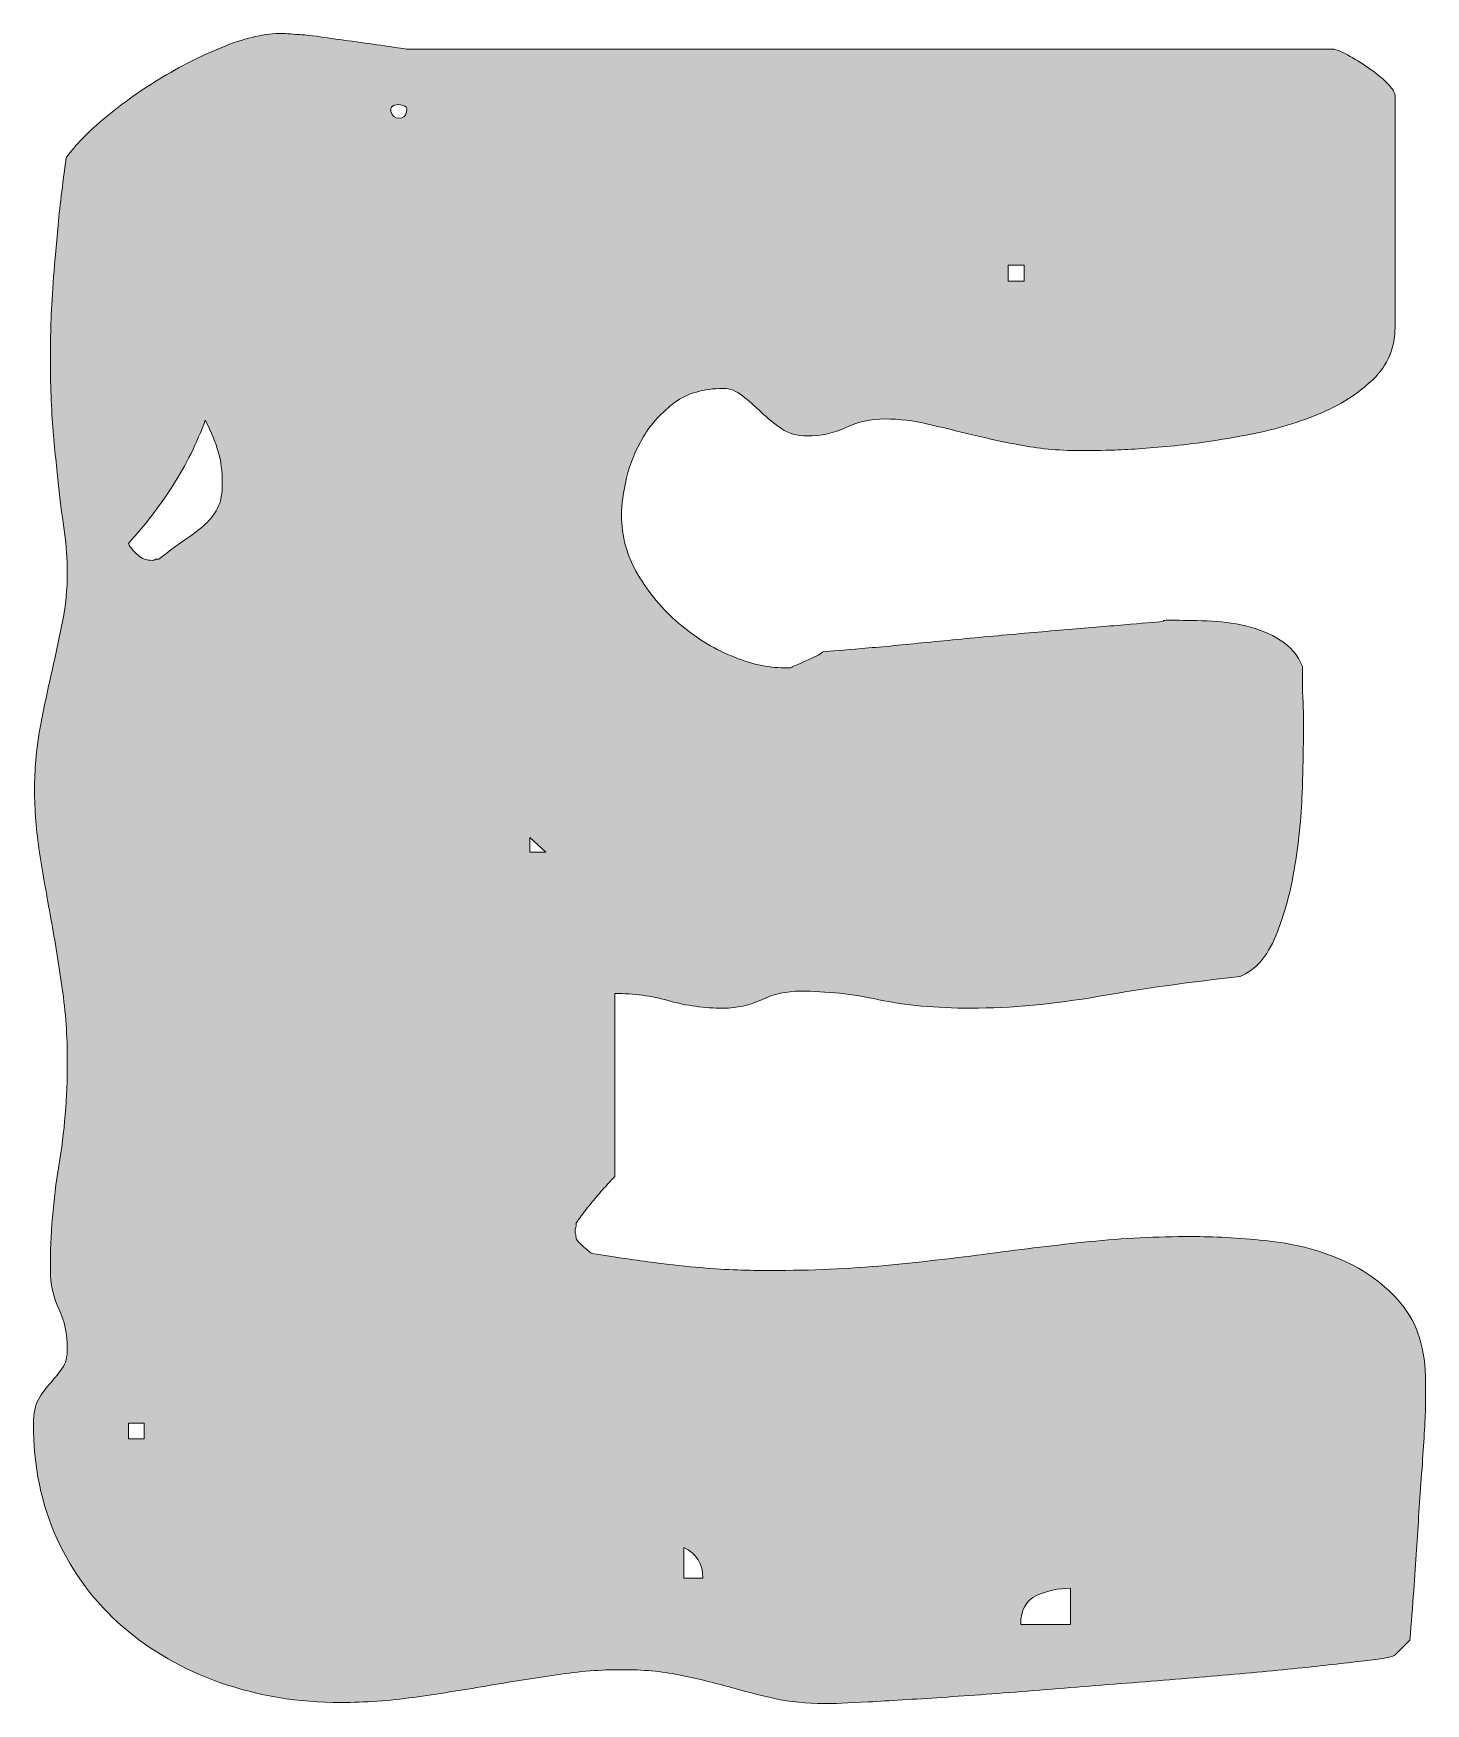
# Model space of a CAD drawing. Header units: inches. Extents: x 148 to 931, y -899 to -182.
# Drawn here: x 806.2 to 864.6, y -483.8 to -413.7 of the extents above; entities that cross this region are included whole.
import ezdxf

# ---------------------------------------------------------------- set-up
doc = ezdxf.new("R2010")
doc.units = ezdxf.units.IN
doc.header["$MEASUREMENT"] = 0
doc.layers.add('Layer 1', color=7, linetype='Continuous')

# ---------------------------------------------------------------- blocks, each defined once
blk = doc.blocks.new('block 4')
at = {"layer": 'Layer 1', "true_color": 0xffc000}
h = blk.add_hatch(color=40, dxfattribs=at)
h.dxf.hatch_style = 2
edge = h.paths.add_edge_path()
edge.add_spline(control_points=[(807.613, -418.939), (807.992, -418.402), (808.545, -417.832), (809.273, -417.231), (810, -416.63), (810.799, -416.069), (811.669, -415.547), (812.539, -415.025), (813.415, -414.59), (814.302, -414.242), (815.187, -413.895), (815.978, -413.721), (816.674, -413.721), (816.737, -413.721), (816.856, -413.728), (817.03, -413.744), (817.202, -413.76), (817.306, -413.768), (817.339, -413.768), (817.528, -413.768), (817.836, -413.8), (818.263, -413.863), (818.69, -413.926), (819.142, -413.989), (819.615, -414.053), (820.089, -414.117), (820.54, -414.18), (820.967, -414.242), (821.394, -414.306), (821.703, -414.354), (821.892, -414.385), (821.892, -414.385), (860.747, -414.385), (860.747, -414.385), (860.873, -414.385), (861.078, -414.464), (861.364, -414.622), (861.648, -414.781), (861.941, -414.962), (862.24, -415.167), (862.542, -415.374), (862.802, -415.587), (863.024, -415.808), (863.244, -416.029), (863.356, -416.204), (863.356, -416.33), (863.356, -416.33), (863.356, -426.055), (863.356, -426.055), (863.356, -426.909), (863.048, -427.637), (862.431, -428.237), (861.813, -428.838), (861.038, -429.328), (860.106, -429.708), (859.173, -430.088), (858.153, -430.381), (857.046, -430.585), (855.939, -430.792), (854.904, -430.942), (853.939, -431.037), (852.973, -431.131), (852.152, -431.187), (851.471, -431.203), (850.791, -431.218), (850.405, -431.226), (850.309, -431.226), (849.36, -431.226), (848.507, -431.155), (847.748, -431.013), (846.988, -430.871), (846.284, -430.721), (845.636, -430.562), (844.989, -430.404), (844.364, -430.254), (843.763, -430.111), (843.162, -429.969), (842.56, -429.897), (841.959, -429.897), (841.358, -429.897), (840.812, -430.016), (840.323, -430.254), (839.832, -430.491), (839.287, -430.61), (838.687, -430.61), (838.276, -430.61), (837.919, -430.507), (837.619, -430.301), (837.318, -430.096), (837.034, -429.866), (836.765, -429.613), (836.497, -429.36), (836.235, -429.131), (835.982, -428.925), (835.728, -428.72), (835.46, -428.617), (835.176, -428.617), (834.352, -428.617), (833.674, -428.815), (833.136, -429.21), (832.597, -429.606), (832.163, -430.08), (831.831, -430.633), (831.499, -431.187), (831.263, -431.764), (831.12, -432.365), (830.977, -432.966), (830.906, -433.487), (830.906, -433.93), (830.906, -434.816), (831.135, -435.646), (831.593, -436.421), (832.051, -437.196), (832.622, -437.877), (833.302, -438.461), (833.982, -439.047), (834.717, -439.505), (835.508, -439.836), (836.298, -440.169), (837.041, -440.335), (837.738, -440.335), (837.8, -440.335), (837.873, -440.335), (837.952, -440.335), (838.029, -440.335), (838.069, -440.319), (838.069, -440.288), (838.165, -440.257), (838.386, -440.161), (838.734, -440.003), (839.082, -439.845), (839.287, -439.735), (839.35, -439.671), (839.698, -439.639), (840.244, -439.592), (840.988, -439.528), (841.73, -439.465), (842.576, -439.386), (843.525, -439.291), (844.474, -439.197), (845.462, -439.101), (846.491, -439.006), (847.517, -438.912), (848.507, -438.825), (849.456, -438.745), (850.405, -438.667), (851.251, -438.596), (851.993, -438.532), (852.737, -438.469), (853.281, -438.422), (853.631, -438.39), (853.631, -438.359), (853.669, -438.342), (853.75, -438.342), (853.827, -438.342), (853.898, -438.342), (853.962, -438.342), (854.404, -438.342), (854.904, -438.35), (855.456, -438.366), (856.009, -438.382), (856.555, -438.453), (857.094, -438.579), (857.632, -438.707), (858.114, -438.904), (858.541, -439.172), (858.968, -439.442), (859.276, -439.813), (859.466, -440.288), (859.466, -440.382), (859.466, -440.556), (859.466, -440.809), (859.466, -441.063), (859.473, -441.331), (859.49, -441.615), (859.505, -441.9), (859.512, -442.161), (859.512, -442.398), (859.512, -442.636), (859.512, -442.802), (859.512, -442.897), (859.512, -443.498), (859.497, -444.328), (859.466, -445.387), (859.433, -446.447), (859.331, -447.522), (859.157, -448.614), (858.984, -449.705), (858.713, -450.693), (858.351, -451.579), (857.986, -452.464), (857.489, -453.034), (856.857, -453.286), (854.831, -453.508), (852.863, -453.785), (850.949, -454.116), (849.036, -454.449), (847.241, -454.615), (845.566, -454.615), (844.078, -454.615), (842.79, -454.496), (841.699, -454.259), (840.607, -454.021), (839.509, -453.903), (838.401, -453.903), (837.833, -453.903), (837.294, -454.021), (836.789, -454.259), (836.283, -454.496), (835.746, -454.615), (835.176, -454.615), (834.385, -454.615), (833.626, -454.512), (832.899, -454.307), (832.17, -454.101), (831.413, -453.998), (830.622, -453.998), (830.622, -453.998), (830.622, -461.684), (830.622, -461.684), (830.558, -461.747), (830.448, -461.865), (830.29, -462.039), (830.131, -462.213), (829.964, -462.403), (829.792, -462.608), (829.618, -462.814), (829.46, -463.011), (829.317, -463.201), (829.175, -463.391), (829.072, -463.533), (829.008, -463.628), (829.008, -463.628), (829.008, -463.771), (829.008, -463.771), (828.977, -463.803), (828.962, -463.866), (828.962, -463.96), (828.962, -463.992), (828.969, -464.048), (828.984, -464.127), (829, -464.206), (829.008, -464.261), (829.008, -464.293), (829.039, -464.357), (829.143, -464.467), (829.317, -464.624), (829.491, -464.783), (829.609, -464.878), (829.673, -464.909), (830.684, -465.068), (831.554, -465.194), (832.282, -465.289), (833.009, -465.384), (833.658, -465.454), (834.227, -465.502), (834.797, -465.55), (835.31, -465.582), (835.768, -465.597), (836.226, -465.614), (836.695, -465.621), (837.168, -465.621), (838.877, -465.621), (840.482, -465.55), (841.984, -465.407), (843.485, -465.265), (844.941, -465.099), (846.348, -464.909), (847.755, -464.719), (849.155, -464.554), (850.546, -464.411), (851.938, -464.269), (853.361, -464.197), (854.816, -464.197), (855.734, -464.197), (856.762, -464.253), (857.9, -464.363), (859.039, -464.474), (860.106, -464.743), (861.102, -465.17), (862.099, -465.597), (862.936, -466.214), (863.616, -467.02), (864.297, -467.827), (864.636, -468.926), (864.636, -470.317), (864.636, -470.317), (864.636, -471.409), (864.636, -471.409), (864.605, -472.137), (864.55, -473.045), (864.471, -474.136), (864.391, -475.227), (864.321, -476.295), (864.257, -477.339), (864.193, -478.382), (864.099, -479.648), (863.973, -481.134), (863.973, -481.134), (863.356, -481.751), (863.356, -481.751), (863.293, -481.815), (862.945, -481.885), (862.313, -481.965), (861.679, -482.044), (860.857, -482.138), (859.845, -482.249), (858.832, -482.36), (857.678, -482.47), (856.381, -482.581), (855.084, -482.691), (853.741, -482.802), (852.35, -482.913), (850.958, -483.024), (849.573, -483.134), (848.199, -483.245), (846.823, -483.355), (845.542, -483.451), (844.355, -483.53), (843.17, -483.608), (842.142, -483.672), (841.272, -483.719), (840.403, -483.767), (839.777, -483.791), (839.398, -483.791), (838.67, -483.791), (837.983, -483.719), (837.335, -483.577), (836.686, -483.434), (836.03, -483.269), (835.365, -483.079), (834.702, -482.889), (834.013, -482.723), (833.302, -482.581), (832.591, -482.439), (831.791, -482.368), (830.906, -482.368), (830.052, -482.368), (829.143, -482.439), (828.178, -482.581), (827.214, -482.723), (826.225, -482.881), (825.213, -483.056), (824.2, -483.229), (823.189, -483.387), (822.176, -483.53), (821.165, -483.672), (820.153, -483.744), (819.142, -483.744), (817.339, -483.744), (815.654, -483.466), (814.089, -482.913), (812.523, -482.36), (811.154, -481.577), (809.985, -480.564), (808.814, -479.553), (807.897, -478.327), (807.233, -476.888), (806.569, -475.449), (806.237, -473.828), (806.237, -472.026), (806.237, -471.615), (806.308, -471.282), (806.451, -471.029), (806.594, -470.776), (806.759, -470.547), (806.948, -470.341), (807.138, -470.135), (807.305, -469.93), (807.446, -469.725), (807.589, -469.519), (807.66, -469.242), (807.66, -468.895), (807.66, -468.294), (807.541, -467.74), (807.305, -467.233), (807.067, -466.728), (806.948, -466.19), (806.948, -465.621), (806.948, -464.102), (807.067, -462.64), (807.305, -461.232), (807.541, -459.825), (807.66, -458.362), (807.66, -456.844), (807.66, -455.801), (807.589, -454.781), (807.446, -453.785), (807.305, -452.788), (807.146, -451.815), (806.972, -450.866), (806.799, -449.918), (806.64, -448.993), (806.497, -448.091), (806.356, -447.19), (806.284, -446.313), (806.284, -445.459), (806.284, -444.604), (806.356, -443.783), (806.497, -442.992), (806.64, -442.201), (806.799, -441.426), (806.972, -440.667), (807.146, -439.908), (807.305, -439.172), (807.446, -438.461), (807.589, -437.749), (807.66, -437.03), (807.66, -436.302), (807.66, -435.765), (807.62, -435.219), (807.541, -434.665), (807.462, -434.113), (807.382, -433.496), (807.305, -432.816), (807.226, -432.135), (807.146, -431.337), (807.067, -430.419), (806.988, -429.503), (806.948, -428.428), (806.948, -427.194), (806.948, -426.814), (806.955, -426.38), (806.972, -425.889), (806.988, -425.399), (807.019, -424.83), (807.067, -424.181), (807.115, -423.533), (807.177, -422.782), (807.257, -421.928), (807.336, -421.074), (807.455, -420.077), (807.613, -418.939)], knot_values=[0, 0, 0, 0, 1, 1, 1, 2, 2, 2, 3, 3, 3, 4, 4, 4, 5, 5, 5, 6, 6, 6, 7, 7, 7, 8, 8, 8, 9, 9, 9, 10, 10, 10, 11, 11, 11, 12, 12, 12, 13, 13, 13, 14, 14, 14, 15, 15, 15, 16, 16, 16, 17, 17, 17, 18, 18, 18, 19, 19, 19, 20, 20, 20, 21, 21, 21, 22, 22, 22, 23, 23, 23, 24, 24, 24, 25, 25, 25, 26, 26, 26, 27, 27, 27, 28, 28, 28, 29, 29, 29, 30, 30, 30, 31, 31, 31, 32, 32, 32, 33, 33, 33, 34, 34, 34, 35, 35, 35, 36, 36, 36, 37, 37, 37, 38, 38, 38, 39, 39, 39, 40, 40, 40, 41, 41, 41, 42, 42, 42, 43, 43, 43, 44, 44, 44, 45, 45, 45, 46, 46, 46, 47, 47, 47, 48, 48, 48, 49, 49, 49, 50, 50, 50, 51, 51, 51, 52, 52, 52, 53, 53, 53, 54, 54, 54, 55, 55, 55, 56, 56, 56, 57, 57, 57, 58, 58, 58, 59, 59, 59, 60, 60, 60, 61, 61, 61, 62, 62, 62, 63, 63, 63, 64, 64, 64, 65, 65, 65, 66, 66, 66, 67, 67, 67, 68, 68, 68, 69, 69, 69, 70, 70, 70, 71, 71, 71, 72, 72, 72, 73, 73, 73, 74, 74, 74, 75, 75, 75, 76, 76, 76, 77, 77, 77, 78, 78, 78, 79, 79, 79, 80, 80, 80, 81, 81, 81, 82, 82, 82, 83, 83, 83, 84, 84, 84, 85, 85, 85, 86, 86, 86, 87, 87, 87, 88, 88, 88, 89, 89, 89, 90, 90, 90, 91, 91, 91, 92, 92, 92, 93, 93, 93, 94, 94, 94, 95, 95, 95, 96, 96, 96, 97, 97, 97, 98, 98, 98, 99, 99, 99, 100, 100, 100, 101, 101, 101, 102, 102, 102, 103, 103, 103, 104, 104, 104, 105, 105, 105, 106, 106, 106, 107, 107, 107, 108, 108, 108, 109, 109, 109, 110, 110, 110, 111, 111, 111, 112, 112, 112, 113, 113, 113, 114, 114, 114, 115, 115, 115, 116, 116, 116, 117, 117, 117, 118, 118, 118, 119, 119, 119, 120, 120, 120, 121, 121, 121, 122, 122, 122, 123, 123, 123, 124, 124, 124, 125, 125, 125, 126, 126, 126, 127, 127, 127, 128, 128, 128, 129, 129, 129, 130, 130, 130, 131, 131, 131, 132, 132, 132, 133, 133, 133, 134, 134, 134, 135, 135, 135, 136, 136, 136, 137, 137, 137, 138, 138, 138, 139, 139, 139, 140, 140, 140, 141, 141, 141, 142, 142, 142, 143, 143, 143, 144, 144, 144, 144], degree=3, periodic=1)
edge = h.paths.add_edge_path()
edge.add_spline(control_points=[(810.222, -435.117), (810.317, -435.306), (810.451, -435.472), (810.625, -435.614), (810.799, -435.756), (810.997, -435.828), (811.218, -435.828), (811.281, -435.828), (811.328, -435.812), (811.361, -435.781), (811.361, -435.781), (811.504, -435.781), (811.504, -435.781), (811.977, -435.401), (812.38, -435.101), (812.713, -434.879), (813.045, -434.659), (813.314, -434.445), (813.519, -434.238), (813.724, -434.033), (813.882, -433.812), (813.994, -433.574), (814.104, -433.338), (814.159, -433.014), (814.159, -432.602), (814.159, -432.097), (814.104, -431.653), (813.994, -431.274), (813.882, -430.894), (813.701, -430.452), (813.448, -429.946), (813.1, -430.894), (812.649, -431.804), (812.096, -432.673), (811.542, -433.543), (810.918, -434.357), (810.222, -435.117)], knot_values=[0, 0, 0, 0, 1, 1, 1, 2, 2, 2, 3, 3, 3, 4, 4, 4, 5, 5, 5, 6, 6, 6, 7, 7, 7, 8, 8, 8, 9, 9, 9, 10, 10, 10, 11, 11, 11, 12, 12, 12, 12], degree=3, periodic=1)
h.paths.add_polyline_path([(810.222, -472.689), (810.885, -472.689), (810.885, -472.026), (810.222, -472.026)])
edge = h.paths.add_edge_path()
edge.add_spline(control_points=[(821.892, -416.994), (821.923, -416.899), (821.899, -416.828), (821.821, -416.78), (821.742, -416.733), (821.654, -416.71), (821.56, -416.71), (821.307, -416.71), (821.196, -416.804), (821.229, -416.994), (821.291, -417.184), (821.401, -417.279), (821.56, -417.279), (821.751, -417.279), (821.861, -417.184), (821.892, -416.994)], knot_values=[0, 0, 0, 0, 1, 1, 1, 2, 2, 2, 3, 3, 3, 4, 4, 4, 5, 5, 5, 5], degree=3, periodic=1)
h.paths.add_polyline_path([(827.064, -447.451), (827.064, -448.068), (827.727, -448.068)])
edge = h.paths.add_edge_path()
edge.add_spline(control_points=[(834.321, -478.524), (834.321, -477.924), (834.053, -477.497), (833.515, -477.244), (833.515, -477.244), (833.515, -478.524), (833.515, -478.524), (833.515, -478.524), (834.321, -478.524), (834.321, -478.524)], knot_values=[0, 0, 0, 0, 1, 1, 1, 2, 2, 2, 3, 3, 3, 3], degree=3, periodic=1)
h.paths.add_polyline_path([(847.131, -423.446), (847.131, -424.11), (847.794, -424.11), (847.794, -423.446)])
edge = h.paths.add_edge_path()
edge.add_spline(control_points=[(849.74, -480.47), (849.74, -480.47), (849.74, -478.951), (849.74, -478.951), (849.234, -478.951), (848.759, -479.055), (848.316, -479.26), (847.874, -479.466), (847.653, -479.869), (847.653, -480.47), (847.653, -480.47), (849.74, -480.47), (849.74, -480.47)], knot_values=[0, 0, 0, 0, 1, 1, 1, 2, 2, 2, 3, 3, 3, 4, 4, 4, 4], degree=3, periodic=1)
at = {"layer": 'Layer 1', "lineweight": 0}
for points in [[(847.131, -423.446), (847.131, -424.11), (847.794, -424.11), (847.794, -423.446), (847.131, -423.446)], [(827.064, -447.451), (827.064, -448.068), (827.727, -448.068), (827.064, -447.451)], [(810.222, -472.689), (810.885, -472.689), (810.885, -472.026), (810.222, -472.026), (810.222, -472.689)]]:
    blk.add_lwpolyline(points, dxfattribs=at)
for points, knots in [([(807.613, -418.939), (807.992, -418.402), (808.545, -417.832), (809.273, -417.231), (810, -416.63), (810.799, -416.069), (811.669, -415.547), (812.539, -415.025), (813.415, -414.59), (814.302, -414.242), (815.187, -413.895), (815.978, -413.721), (816.674, -413.721), (816.737, -413.721), (816.856, -413.728), (817.03, -413.744), (817.202, -413.76), (817.306, -413.768), (817.339, -413.768), (817.528, -413.768), (817.836, -413.8), (818.263, -413.863), (818.69, -413.926), (819.142, -413.989), (819.615, -414.053), (820.089, -414.117), (820.54, -414.18), (820.967, -414.242), (821.394, -414.306), (821.703, -414.354), (821.892, -414.385), (821.892, -414.385), (860.747, -414.385), (860.747, -414.385), (860.873, -414.385), (861.078, -414.464), (861.364, -414.622), (861.648, -414.781), (861.941, -414.962), (862.24, -415.167), (862.542, -415.374), (862.802, -415.587), (863.024, -415.808), (863.244, -416.029), (863.356, -416.204), (863.356, -416.33), (863.356, -416.33), (863.356, -426.055), (863.356, -426.055), (863.356, -426.909), (863.048, -427.637), (862.431, -428.237), (861.813, -428.838), (861.038, -429.328), (860.106, -429.708), (859.173, -430.088), (858.153, -430.381), (857.046, -430.585), (855.939, -430.792), (854.904, -430.942), (853.939, -431.037), (852.973, -431.131), (852.152, -431.187), (851.471, -431.203), (850.791, -431.218), (850.405, -431.226), (850.309, -431.226), (849.36, -431.226), (848.507, -431.155), (847.748, -431.013), (846.988, -430.871), (846.284, -430.721), (845.636, -430.562), (844.989, -430.404), (844.364, -430.254), (843.763, -430.111), (843.162, -429.969), (842.56, -429.897), (841.959, -429.897), (841.358, -429.897), (840.812, -430.016), (840.323, -430.254), (839.832, -430.491), (839.287, -430.61), (838.687, -430.61), (838.276, -430.61), (837.919, -430.507), (837.619, -430.301), (837.318, -430.096), (837.034, -429.866), (836.765, -429.613), (836.497, -429.36), (836.235, -429.131), (835.982, -428.925), (835.728, -428.72), (835.46, -428.617), (835.176, -428.617), (834.352, -428.617), (833.674, -428.815), (833.136, -429.21), (832.597, -429.606), (832.163, -430.08), (831.831, -430.633), (831.499, -431.187), (831.263, -431.764), (831.12, -432.365), (830.977, -432.966), (830.906, -433.487), (830.906, -433.93), (830.906, -434.816), (831.135, -435.646), (831.593, -436.421), (832.051, -437.196), (832.622, -437.877), (833.302, -438.461), (833.982, -439.047), (834.717, -439.505), (835.508, -439.836), (836.298, -440.169), (837.041, -440.335), (837.738, -440.335), (837.8, -440.335), (837.873, -440.335), (837.952, -440.335), (838.029, -440.335), (838.069, -440.319), (838.069, -440.288), (838.165, -440.257), (838.386, -440.161), (838.734, -440.003), (839.082, -439.845), (839.287, -439.735), (839.35, -439.671), (839.698, -439.639), (840.244, -439.592), (840.988, -439.528), (841.73, -439.465), (842.576, -439.386), (843.525, -439.291), (844.474, -439.197), (845.462, -439.101), (846.491, -439.006), (847.517, -438.912), (848.507, -438.825), (849.456, -438.745), (850.405, -438.667), (851.251, -438.596), (851.993, -438.532), (852.737, -438.469), (853.281, -438.422), (853.631, -438.39), (853.631, -438.359), (853.669, -438.342), (853.75, -438.342), (853.827, -438.342), (853.898, -438.342), (853.962, -438.342), (854.404, -438.342), (854.904, -438.35), (855.456, -438.366), (856.009, -438.382), (856.555, -438.453), (857.094, -438.579), (857.632, -438.707), (858.114, -438.904), (858.541, -439.172), (858.968, -439.442), (859.276, -439.813), (859.466, -440.288), (859.466, -440.382), (859.466, -440.556), (859.466, -440.809), (859.466, -441.063), (859.473, -441.331), (859.49, -441.615), (859.505, -441.9), (859.512, -442.161), (859.512, -442.398), (859.512, -442.636), (859.512, -442.802), (859.512, -442.897), (859.512, -443.498), (859.497, -444.328), (859.466, -445.387), (859.433, -446.447), (859.331, -447.522), (859.157, -448.614), (858.984, -449.705), (858.713, -450.693), (858.351, -451.579), (857.986, -452.464), (857.489, -453.034), (856.857, -453.286), (854.831, -453.508), (852.863, -453.785), (850.949, -454.116), (849.036, -454.449), (847.241, -454.615), (845.566, -454.615), (844.078, -454.615), (842.79, -454.496), (841.699, -454.259), (840.607, -454.021), (839.509, -453.903), (838.401, -453.903), (837.833, -453.903), (837.294, -454.021), (836.789, -454.259), (836.283, -454.496), (835.746, -454.615), (835.176, -454.615), (834.385, -454.615), (833.626, -454.512), (832.899, -454.307), (832.17, -454.101), (831.413, -453.998), (830.622, -453.998), (830.622, -453.998), (830.622, -461.684), (830.622, -461.684), (830.558, -461.747), (830.448, -461.865), (830.29, -462.039), (830.131, -462.213), (829.964, -462.403), (829.792, -462.608), (829.618, -462.814), (829.46, -463.011), (829.317, -463.201), (829.175, -463.391), (829.072, -463.533), (829.008, -463.628), (829.008, -463.628), (829.008, -463.771), (829.008, -463.771), (828.977, -463.803), (828.962, -463.866), (828.962, -463.96), (828.962, -463.992), (828.969, -464.048), (828.984, -464.127), (829, -464.206), (829.008, -464.261), (829.008, -464.293), (829.039, -464.357), (829.143, -464.467), (829.317, -464.624), (829.491, -464.783), (829.609, -464.878), (829.673, -464.909), (830.684, -465.068), (831.554, -465.194), (832.282, -465.289), (833.009, -465.384), (833.658, -465.454), (834.227, -465.502), (834.797, -465.55), (835.31, -465.582), (835.768, -465.597), (836.226, -465.614), (836.695, -465.621), (837.168, -465.621), (838.877, -465.621), (840.482, -465.55), (841.984, -465.407), (843.485, -465.265), (844.941, -465.099), (846.348, -464.909), (847.755, -464.719), (849.155, -464.554), (850.546, -464.411), (851.938, -464.269), (853.361, -464.197), (854.816, -464.197), (855.734, -464.197), (856.762, -464.253), (857.9, -464.363), (859.039, -464.474), (860.106, -464.743), (861.102, -465.17), (862.099, -465.597), (862.936, -466.214), (863.616, -467.02), (864.297, -467.827), (864.636, -468.926), (864.636, -470.317), (864.636, -470.317), (864.636, -471.409), (864.636, -471.409), (864.605, -472.137), (864.55, -473.045), (864.471, -474.136), (864.391, -475.227), (864.321, -476.295), (864.257, -477.339), (864.193, -478.382), (864.099, -479.648), (863.973, -481.134), (863.973, -481.134), (863.356, -481.751), (863.356, -481.751), (863.293, -481.815), (862.945, -481.885), (862.313, -481.965), (861.679, -482.044), (860.857, -482.138), (859.845, -482.249), (858.832, -482.36), (857.678, -482.47), (856.381, -482.581), (855.084, -482.691), (853.741, -482.802), (852.35, -482.913), (850.958, -483.024), (849.573, -483.134), (848.199, -483.245), (846.823, -483.355), (845.542, -483.451), (844.355, -483.53), (843.17, -483.608), (842.142, -483.672), (841.272, -483.719), (840.403, -483.767), (839.777, -483.791), (839.398, -483.791), (838.67, -483.791), (837.983, -483.719), (837.335, -483.577), (836.686, -483.434), (836.03, -483.269), (835.365, -483.079), (834.702, -482.889), (834.013, -482.723), (833.302, -482.581), (832.591, -482.439), (831.791, -482.368), (830.906, -482.368), (830.052, -482.368), (829.143, -482.439), (828.178, -482.581), (827.214, -482.723), (826.225, -482.881), (825.213, -483.056), (824.2, -483.229), (823.189, -483.387), (822.176, -483.53), (821.165, -483.672), (820.153, -483.744), (819.142, -483.744), (817.339, -483.744), (815.654, -483.466), (814.089, -482.913), (812.523, -482.36), (811.154, -481.577), (809.985, -480.564), (808.814, -479.553), (807.897, -478.327), (807.233, -476.888), (806.569, -475.449), (806.237, -473.828), (806.237, -472.026), (806.237, -471.615), (806.308, -471.282), (806.451, -471.029), (806.594, -470.776), (806.759, -470.547), (806.948, -470.341), (807.138, -470.135), (807.305, -469.93), (807.446, -469.725), (807.589, -469.519), (807.66, -469.242), (807.66, -468.895), (807.66, -468.294), (807.541, -467.74), (807.305, -467.233), (807.067, -466.728), (806.948, -466.19), (806.948, -465.621), (806.948, -464.102), (807.067, -462.64), (807.305, -461.232), (807.541, -459.825), (807.66, -458.362), (807.66, -456.844), (807.66, -455.801), (807.589, -454.781), (807.446, -453.785), (807.305, -452.788), (807.146, -451.815), (806.972, -450.866), (806.799, -449.918), (806.64, -448.993), (806.497, -448.091), (806.356, -447.19), (806.284, -446.313), (806.284, -445.459), (806.284, -444.604), (806.356, -443.783), (806.497, -442.992), (806.64, -442.201), (806.799, -441.426), (806.972, -440.667), (807.146, -439.908), (807.305, -439.172), (807.446, -438.461), (807.589, -437.749), (807.66, -437.03), (807.66, -436.302), (807.66, -435.765), (807.62, -435.219), (807.541, -434.665), (807.462, -434.113), (807.382, -433.496), (807.305, -432.816), (807.226, -432.135), (807.146, -431.337), (807.067, -430.419), (806.988, -429.503), (806.948, -428.428), (806.948, -427.194), (806.948, -426.814), (806.955, -426.38), (806.972, -425.889), (806.988, -425.399), (807.019, -424.83), (807.067, -424.181), (807.115, -423.533), (807.177, -422.782), (807.257, -421.928), (807.336, -421.074), (807.455, -420.077), (807.613, -418.939)], [0, 0, 0, 0, 1, 1, 1, 2, 2, 2, 3, 3, 3, 4, 4, 4, 5, 5, 5, 6, 6, 6, 7, 7, 7, 8, 8, 8, 9, 9, 9, 10, 10, 10, 11, 11, 11, 12, 12, 12, 13, 13, 13, 14, 14, 14, 15, 15, 15, 16, 16, 16, 17, 17, 17, 18, 18, 18, 19, 19, 19, 20, 20, 20, 21, 21, 21, 22, 22, 22, 23, 23, 23, 24, 24, 24, 25, 25, 25, 26, 26, 26, 27, 27, 27, 28, 28, 28, 29, 29, 29, 30, 30, 30, 31, 31, 31, 32, 32, 32, 33, 33, 33, 34, 34, 34, 35, 35, 35, 36, 36, 36, 37, 37, 37, 38, 38, 38, 39, 39, 39, 40, 40, 40, 41, 41, 41, 42, 42, 42, 43, 43, 43, 44, 44, 44, 45, 45, 45, 46, 46, 46, 47, 47, 47, 48, 48, 48, 49, 49, 49, 50, 50, 50, 51, 51, 51, 52, 52, 52, 53, 53, 53, 54, 54, 54, 55, 55, 55, 56, 56, 56, 57, 57, 57, 58, 58, 58, 59, 59, 59, 60, 60, 60, 61, 61, 61, 62, 62, 62, 63, 63, 63, 64, 64, 64, 65, 65, 65, 66, 66, 66, 67, 67, 67, 68, 68, 68, 69, 69, 69, 70, 70, 70, 71, 71, 71, 72, 72, 72, 73, 73, 73, 74, 74, 74, 75, 75, 75, 76, 76, 76, 77, 77, 77, 78, 78, 78, 79, 79, 79, 80, 80, 80, 81, 81, 81, 82, 82, 82, 83, 83, 83, 84, 84, 84, 85, 85, 85, 86, 86, 86, 87, 87, 87, 88, 88, 88, 89, 89, 89, 90, 90, 90, 91, 91, 91, 92, 92, 92, 93, 93, 93, 94, 94, 94, 95, 95, 95, 96, 96, 96, 97, 97, 97, 98, 98, 98, 99, 99, 99, 100, 100, 100, 101, 101, 101, 102, 102, 102, 103, 103, 103, 104, 104, 104, 105, 105, 105, 106, 106, 106, 107, 107, 107, 108, 108, 108, 109, 109, 109, 110, 110, 110, 111, 111, 111, 112, 112, 112, 113, 113, 113, 114, 114, 114, 115, 115, 115, 116, 116, 116, 117, 117, 117, 118, 118, 118, 119, 119, 119, 120, 120, 120, 121, 121, 121, 122, 122, 122, 123, 123, 123, 124, 124, 124, 125, 125, 125, 126, 126, 126, 127, 127, 127, 128, 128, 128, 129, 129, 129, 130, 130, 130, 131, 131, 131, 132, 132, 132, 133, 133, 133, 134, 134, 134, 135, 135, 135, 136, 136, 136, 137, 137, 137, 138, 138, 138, 139, 139, 139, 140, 140, 140, 141, 141, 141, 142, 142, 142, 143, 143, 143, 144, 144, 144, 144]), ([(821.892, -416.994), (821.923, -416.899), (821.899, -416.828), (821.821, -416.78), (821.742, -416.733), (821.654, -416.71), (821.56, -416.71), (821.307, -416.71), (821.196, -416.804), (821.229, -416.994), (821.291, -417.184), (821.401, -417.279), (821.56, -417.279), (821.751, -417.279), (821.861, -417.184), (821.892, -416.994)], [0, 0, 0, 0, 1, 1, 1, 2, 2, 2, 3, 3, 3, 4, 4, 4, 5, 5, 5, 5]), ([(810.222, -435.117), (810.317, -435.306), (810.451, -435.472), (810.625, -435.614), (810.799, -435.756), (810.997, -435.828), (811.218, -435.828), (811.281, -435.828), (811.328, -435.812), (811.361, -435.781), (811.361, -435.781), (811.504, -435.781), (811.504, -435.781), (811.977, -435.401), (812.38, -435.101), (812.713, -434.879), (813.045, -434.659), (813.314, -434.445), (813.519, -434.238), (813.724, -434.033), (813.882, -433.812), (813.994, -433.574), (814.104, -433.338), (814.159, -433.014), (814.159, -432.602), (814.159, -432.097), (814.104, -431.653), (813.994, -431.274), (813.882, -430.894), (813.701, -430.452), (813.448, -429.946), (813.1, -430.894), (812.649, -431.804), (812.096, -432.673), (811.542, -433.543), (810.918, -434.357), (810.222, -435.117)], [0, 0, 0, 0, 1, 1, 1, 2, 2, 2, 3, 3, 3, 4, 4, 4, 5, 5, 5, 6, 6, 6, 7, 7, 7, 8, 8, 8, 9, 9, 9, 10, 10, 10, 11, 11, 11, 12, 12, 12, 12]), ([(834.321, -478.524), (834.321, -477.924), (834.053, -477.497), (833.515, -477.244), (833.515, -477.244), (833.515, -478.524), (833.515, -478.524), (833.515, -478.524), (834.321, -478.524), (834.321, -478.524)], [0, 0, 0, 0, 1, 1, 1, 2, 2, 2, 3, 3, 3, 3]), ([(849.74, -480.47), (849.74, -480.47), (849.74, -478.951), (849.74, -478.951), (849.234, -478.951), (848.759, -479.055), (848.316, -479.26), (847.874, -479.466), (847.653, -479.869), (847.653, -480.47), (847.653, -480.47), (849.74, -480.47), (849.74, -480.47)], [0, 0, 0, 0, 1, 1, 1, 2, 2, 2, 3, 3, 3, 4, 4, 4, 4])]:
    blk.add_open_spline(points, degree=3, knots=knots, dxfattribs=at)
blk = doc.blocks.new('block 2')
at = {"layer": 'Layer 1'}
blk.add_blockref('block 4', (0, 0), dxfattribs=at)

msp = doc.modelspace()

# ---------------------------------------------------------------- block references
at = {"layer": 'Layer 1'}
msp.add_blockref('block 2', (0, 0), dxfattribs=at)

doc.saveas('drawing.dxf')
